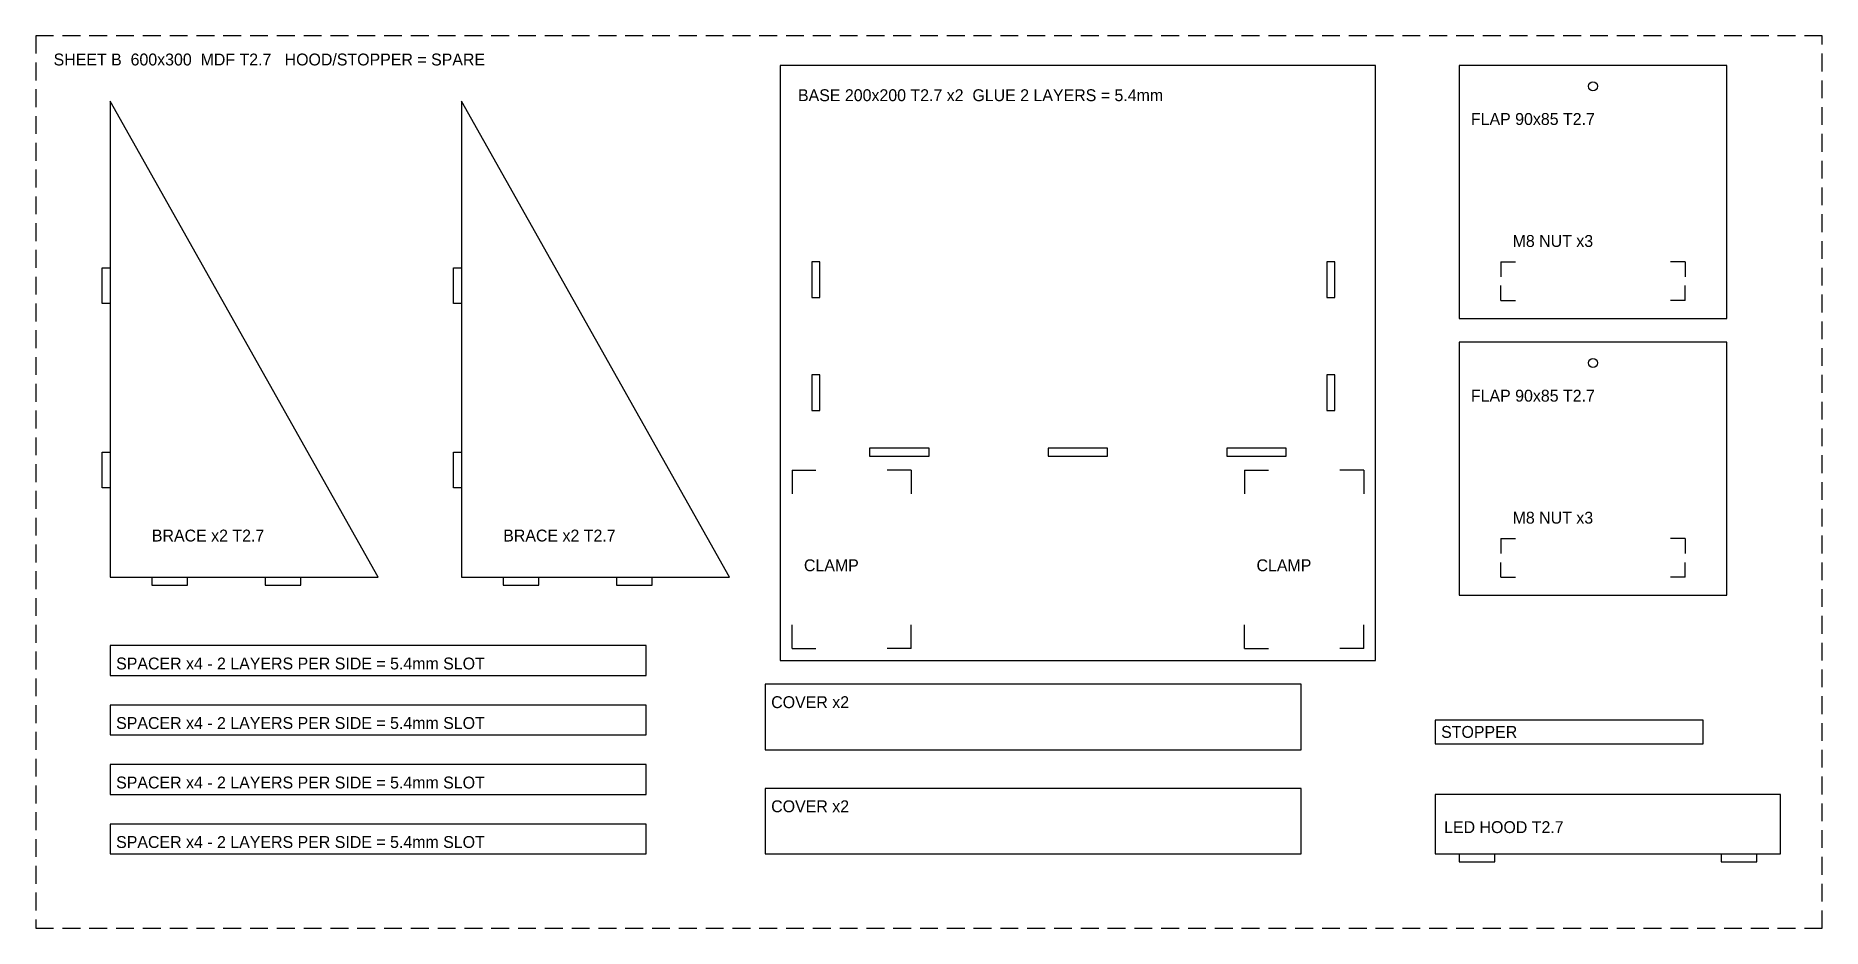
# Model space of a CAD drawing. Header units: millimetres. Extents: x 0 to 600, y 0 to 300.
import ezdxf

# ---------------------------------------------------------------- set-up
doc = ezdxf.new("R2010")
doc.units = ezdxf.units.MM
doc.linetypes.add('DASHED', pattern=[9, 6, -3])
for name, color, linetype in [('CUT', 1, 'CONTINUOUS'), ('ENGRAVE', 5, 'CONTINUOUS'), ('LABEL', 3, 'CONTINUOUS'), ('SHEET', 2, 'DASHED')]:
    doc.layers.add(name, color=color, linetype=linetype)

msp = doc.modelspace()

# ---------------------------------------------------------------- linework, layer by layer
at = {"layer": 'CUT'}
for p, q in [((450, 290), (250, 290)), ((250, 290), (250, 90)), ((450, 90), (450, 290)), ((568, 290), (478, 290)), ((478, 290), (478, 205)), ((568, 205), (568, 290)), ((115, 118), (25, 278)), ((25, 278), (25, 118)), ((233, 118), (143, 278)), ((143, 278), (143, 118)), ((22.3, 210), (22.3, 222)), ((22.3, 222), (25, 222)), ((140.3, 210), (140.3, 222)), ((140.3, 222), (143, 222)), ((263.35, 224), (260.65, 224)), ((260.65, 224), (260.65, 212)), ((263.35, 212), (263.35, 224)), ((436.35, 224), (433.65, 224)), ((433.65, 224), (433.65, 212)), ((436.35, 212), (436.35, 224)), ((25, 210), (22.3, 210)), ((143, 210), (140.3, 210)), ((260.65, 212), (263.35, 212)), ((433.65, 212), (436.35, 212)), ((478, 205), (568, 205)), ((568, 197), (478, 197)), ((478, 197), (478, 112)), ((568, 112), (568, 197)), ((263.35, 186), (260.65, 186)), ((260.65, 186), (260.65, 174)), ((263.35, 174), (263.35, 186)), ((436.35, 186), (433.65, 186)), ((433.65, 186), (433.65, 174)), ((436.35, 174), (436.35, 186)), ((260.65, 174), (263.35, 174)), ((433.65, 174), (436.35, 174)), ((22.3, 148), (22.3, 160)), ((22.3, 160), (25, 160)), ((140.3, 148), (140.3, 160)), ((140.3, 160), (143, 160)), ((300, 161.35), (280, 161.35)), ((280, 161.35), (280, 158.65)), ((280, 158.65), (300, 158.65)), ((300, 158.65), (300, 161.35)), ((360, 161.35), (340, 161.35)), ((340, 161.35), (340, 158.65)), ((340, 158.65), (360, 158.65)), ((360, 158.65), (360, 161.35)), ((420, 161.35), (400, 161.35)), ((400, 161.35), (400, 158.65)), ((400, 158.65), (420, 158.65)), ((420, 158.65), (420, 161.35)), ((25, 148), (22.3, 148)), ((143, 148), (140.3, 148)), ((25, 118), (115, 118)), ((39, 118), (39, 115.3)), ((39, 115.3), (51, 115.3)), ((51, 115.3), (51, 118)), ((77, 118), (77, 115.3)), ((77, 115.3), (89, 115.3)), ((89, 115.3), (89, 118)), ((143, 118), (233, 118)), ((157, 118), (157, 115.3)), ((157, 115.3), (169, 115.3)), ((169, 115.3), (169, 118)), ((195, 118), (195, 115.3)), ((195, 115.3), (207, 115.3)), ((207, 115.3), (207, 118)), ((478, 112), (568, 112)), ((205, 95), (25, 95)), ((25, 95), (25, 85)), ((205, 85), (205, 95)), ((250, 90), (450, 90)), ((25, 85), (205, 85)), ((425, 82), (245, 82)), ((245, 82), (245, 60)), ((425, 60), (425, 82)), ((205, 75), (25, 75)), ((25, 75), (25, 65)), ((205, 65), (205, 75)), ((560, 70), (470, 70)), ((470, 70), (470, 62)), ((560, 62), (560, 70)), ((25, 65), (205, 65)), ((245, 60), (425, 60)), ((470, 62), (560, 62)), ((205, 55), (25, 55)), ((25, 55), (25, 45)), ((205, 45), (205, 55)), ((25, 45), (205, 45)), ((425, 47), (245, 47)), ((245, 47), (245, 25)), ((425, 25), (425, 47)), ((586, 45), (470, 45)), ((470, 45), (470, 25)), ((586, 25), (586, 45)), ((205, 35), (25, 35)), ((25, 35), (25, 25)), ((205, 25), (205, 35)), ((25, 25), (205, 25)), ((245, 25), (425, 25)), ((470, 25), (586, 25)), ((478, 25), (478, 22.3)), ((490, 22.3), (490, 25)), ((566, 25), (566, 22.3)), ((578, 22.3), (578, 25)), ((478, 22.3), (490, 22.3)), ((566, 22.3), (578, 22.3))]:
    msp.add_line(p, q, dxfattribs=at)
for centre in [(523, 283), (523, 190)]:
    msp.add_circle(centre, 1.5, dxfattribs=at)
at = {"layer": 'ENGRAVE'}
for p, q in [((492, 224), (497, 224)), ((492, 224), (492, 219)), ((554, 224), (549, 224)), ((554, 224), (554, 219)), ((492, 211), (492, 216)), ((554, 211), (554, 216)), ((492, 211), (497, 211)), ((554, 211), (549, 211)), ((254, 154), (262, 154)), ((254, 154), (254, 146)), ((294, 154), (286, 154)), ((294, 154), (294, 146)), ((406, 154), (414, 154)), ((406, 154), (406, 146)), ((446, 154), (438, 154)), ((446, 154), (446, 146)), ((492, 131), (497, 131)), ((492, 131), (492, 126)), ((554, 131), (549, 131)), ((554, 131), (554, 126)), ((492, 118), (492, 123)), ((554, 118), (554, 123)), ((492, 118), (497, 118)), ((554, 118), (549, 118)), ((254, 94), (254, 102)), ((294, 94), (294, 102)), ((406, 94), (406, 102)), ((446, 94), (446, 102)), ((254, 94), (262, 94)), ((294, 94), (286, 94)), ((406, 94), (414, 94)), ((446, 94), (438, 94))]:
    msp.add_line(p, q, dxfattribs=at)
at = {"layer": 'SHEET'}
for p, q in [((600, 300), (0, 300)), ((0, 300), (0, 0)), ((600, 0), (600, 300)), ((0, 0), (600, 0))]:
    msp.add_line(p, q, dxfattribs=at)

# ---------------------------------------------------------------- texts
at = {"layer": 'LABEL'}
for s, p in [('SHEET B  600x300  MDF T2.7   HOOD/STOPPER = SPARE', (6, 290)), ('BASE 200x200 T2.7 x2  GLUE 2 LAYERS = 5.4mm', (256, 278)), ('FLAP 90x85 T2.7', (482, 270)), ('M8 NUT x3', (496, 229)), ('FLAP 90x85 T2.7', (482, 177)), ('M8 NUT x3', (496, 136)), ('BRACE x2 T2.7', (39, 130)), ('BRACE x2 T2.7', (157, 130)), ('CLAMP', (258, 120)), ('CLAMP', (410, 120)), ('SPACER x4 - 2 LAYERS PER SIDE = 5.4mm SLOT', (27, 87)), ('COVER x2', (247, 74)), ('SPACER x4 - 2 LAYERS PER SIDE = 5.4mm SLOT', (27, 67)), ('STOPPER', (472, 64)), ('SPACER x4 - 2 LAYERS PER SIDE = 5.4mm SLOT', (27, 47)), ('COVER x2', (247, 39)), ('LED HOOD T2.7', (473, 32)), ('SPACER x4 - 2 LAYERS PER SIDE = 5.4mm SLOT', (27, 27))]:
    msp.add_text(s, height=4, dxfattribs=at).set_placement(p)

doc.saveas('drawing.dxf')
